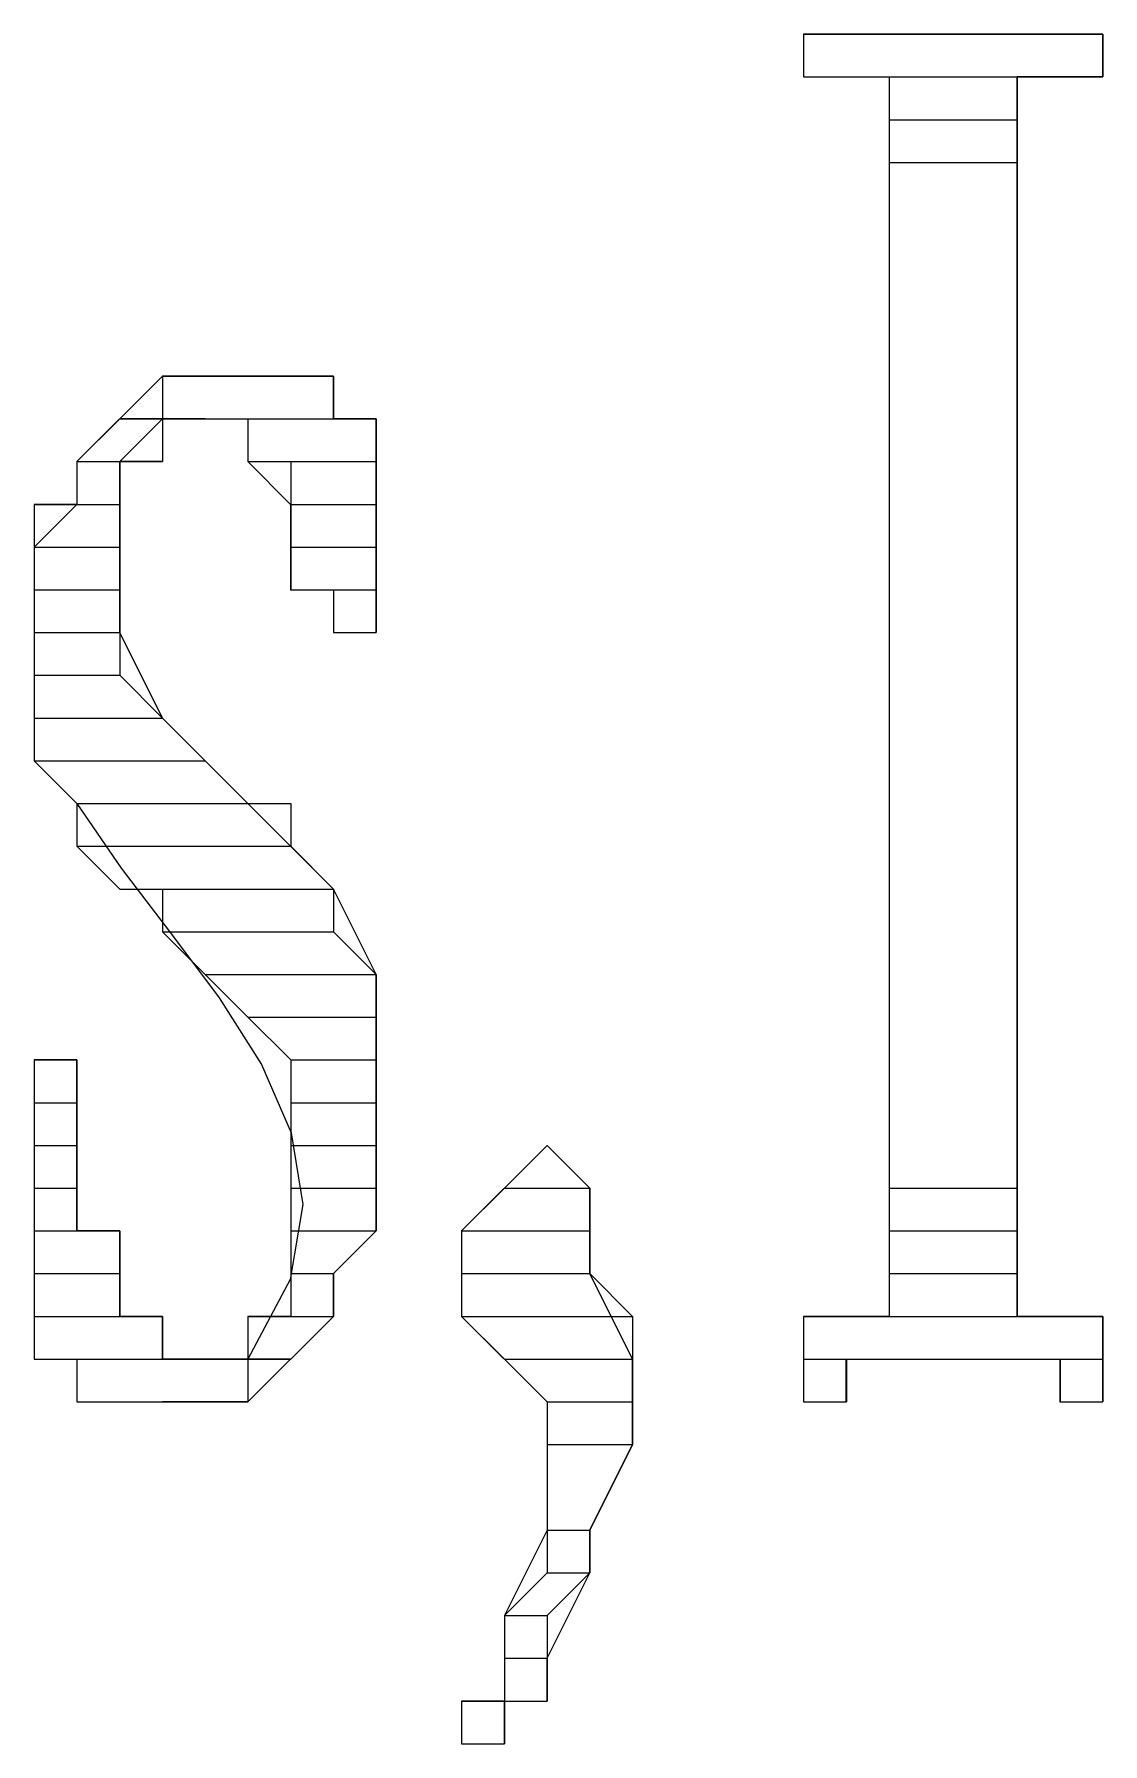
# Model space of a CAD drawing. Header units: metres. Extents: x 45 to 1207, y 17 to 774.
# Drawn here: x 1056.72 to 1062.72, y 46.8 to 56.4 of the extents above; entities that cross this region are included whole.
import ezdxf

# ---------------------------------------------------------------- set-up
doc = ezdxf.new("R2010")
doc.units = ezdxf.units.M

msp = doc.modelspace()

# ---------------------------------------------------------------- linework, layer by layer
for p, q in [((1061.2798, 56.4), (1061.0398, 56.4)), ((1061.0398, 56.4), (1061.0398, 56.16)), ((1061.04, 56.4), (1061.04, 56.4)), ((1061.04, 56.4), (1061.28, 56.4)), ((1061.04, 56.4), (1061.28, 56.4)), ((1061.04, 56.4), (1061.28, 56.4)), ((1061.04, 56.4), (1061.52, 56.4)), ((1061.04, 56.4), (1061.52, 56.4)), ((1061.04, 56.4), (1061.52, 56.4)), ((1061.04, 56.4), (1061.52, 56.4)), ((1061.04, 56.4), (1062.7201, 56.4)), ((1061.04, 56.4), (1062.7201, 56.4)), ((1061.04, 56.4), (1062.7201, 56.4)), ((1061.04, 56.4), (1062.7201, 56.4)), ((1061.04, 56.4), (1062.7201, 56.4)), ((1061.04, 56.4), (1062.7201, 56.4)), ((1061.04, 56.4), (1061.04, 56.16)), ((1061.04, 56.4), (1062.7201, 56.4)), ((1061.28, 56.4), (1061.28, 56.4)), ((1061.28, 56.4), (1061.52, 56.4)), ((1061.52, 56.4), (1061.76, 56.4)), ((1061.76, 56.4), (1062, 56.4)), ((1062, 56.4), (1062, 56.4)), ((1062, 56.4), (1062.24, 56.4)), ((1062.24, 56.4), (1062.48, 56.4)), ((1062.24, 56.4), (1062.72, 56.4)), ((1062.24, 56.4), (1062.72, 56.4)), ((1062.24, 56.4), (1062.72, 56.4)), ((1062.24, 56.4), (1062.72, 56.4)), ((1062.7197, 56.4), (1062.4797, 56.4)), ((1062.48, 56.4), (1062.72, 56.4)), ((1062.48, 56.4), (1062.72, 56.4)), ((1062.48, 56.4), (1062.72, 56.4)), ((1062.7197, 56.16), (1062.7197, 56.4)), ((1062.72, 56.4), (1062.72, 56.4)), ((1062.72, 56.4), (1062.72, 56.4)), ((1062.7201, 56.4), (1062.7201, 56.16)), ((1061.0398, 56.16), (1061.5198, 56.16)), ((1061.04, 56.16), (1062.7201, 56.16)), ((1061.04, 56.16), (1062.7201, 56.16)), ((1061.04, 56.16), (1062.7201, 56.16)), ((1061.04, 56.16), (1062.7201, 56.16)), ((1061.04, 56.16), (1062.7201, 56.16)), ((1061.04, 56.16), (1062.7201, 56.16)), ((1061.04, 56.16), (1062.7201, 56.16)), ((1061.04, 56.16), (1062.48, 56.16)), ((1061.04, 56.16), (1062.7201, 56.16)), ((1061.28, 56.16), (1062.24, 56.16)), ((1061.28, 56.16), (1062.48, 56.16)), ((1061.28, 56.16), (1062.24, 56.16)), ((1061.28, 56.16), (1062.24, 56.16)), ((1061.5198, 56.16), (1061.5198, 49.92)), ((1061.52, 56.16), (1061.52, 55.92)), ((1061.52, 56.16), (1062.24, 56.16)), ((1062.2397, 49.2), (1062.2397, 56.16)), ((1062.2397, 56.16), (1062.7197, 56.16)), ((1062.48, 56.16), (1062.24, 56.16)), ((1062.24, 56.16), (1062.24, 55.92)), ((1062.7201, 56.16), (1062.48, 56.16)), ((1061.52, 55.92), (1062.24, 55.92)), ((1061.52, 55.92), (1062.24, 55.92)), ((1061.52, 55.92), (1062.24, 55.92)), ((1061.52, 55.92), (1062.24, 55.92)), ((1061.52, 55.92), (1062.24, 55.92)), ((1061.52, 55.92), (1062.24, 55.92)), ((1061.52, 55.92), (1062.24, 55.92)), ((1061.52, 55.92), (1061.52, 55.68)), ((1061.52, 55.92), (1062.24, 55.92)), ((1062.24, 55.92), (1062.24, 55.68)), ((1061.52, 55.68), (1062.24, 55.68)), ((1061.52, 55.68), (1062.24, 55.68)), ((1061.52, 55.68), (1062.24, 55.68)), ((1061.52, 55.68), (1061.52, 49.92)), ((1061.52, 55.68), (1062.24, 55.68)), ((1062.24, 55.68), (1062.24, 49.92)), ((1057.4397, 54.48), (1056.9597, 54)), ((1058.3998, 54.48), (1057.4397, 54.48)), ((1057.6799, 54.48), (1057.4399, 54.48)), ((1057.4399, 54.48), (1058.1599, 54.48)), ((1057.4399, 54.48), (1058.1599, 54.48)), ((1057.4399, 54.48), (1058.1599, 54.48)), ((1057.4399, 54.48), (1058.1599, 54.48)), ((1057.4399, 54.48), (1058.1599, 54.48)), ((1057.4399, 54.48), (1058.3999, 54.48)), ((1057.4399, 54.48), (1058.3999, 54.48)), ((1057.4399, 54.48), (1057.4399, 54.24)), ((1057.4399, 54.48), (1058.3999, 54.48)), ((1057.6799, 54.48), (1057.9199, 54.48)), ((1057.6799, 54.48), (1057.9199, 54.48)), ((1057.6799, 54.48), (1057.9199, 54.48)), ((1057.6799, 54.48), (1058.1599, 54.48)), ((1058.3998, 54.24), (1058.3998, 54.48)), ((1058.3999, 54.48), (1058.3999, 54.24)), ((1057.2, 54.24), (1056.96, 54)), ((1057.1997, 54), (1057.4397, 54.24)), ((1057.4399, 54.24), (1057.2, 54.24)), ((1057.2, 54.24), (1058.3999, 54.24)), ((1057.2, 54.24), (1058.3999, 54.24)), ((1057.2, 54.24), (1058.3999, 54.24)), ((1057.2, 54.24), (1058.3999, 54.24)), ((1057.2, 54.24), (1058.3999, 54.24)), ((1057.2, 54.24), (1057.4399, 54.24)), ((1057.2, 54.24), (1057.6799, 54.24)), ((1057.2, 54.24), (1057.4399, 54.24)), ((1057.4397, 54.24), (1057.9197, 54.24)), ((1057.4399, 54.24), (1058.3999, 54.24)), ((1057.4399, 54.24), (1058.3999, 54.24)), ((1057.6799, 54.24), (1057.4399, 54.24)), ((1057.4399, 54.24), (1057.4399, 54)), ((1057.6799, 54.24), (1058.6399, 54.24)), ((1057.6799, 54.24), (1058.6399, 54.24)), ((1057.9197, 54.24), (1057.9197, 54)), ((1057.92, 54.24), (1057.92, 54)), ((1057.92, 54.24), (1058.64, 54.24)), ((1058.6398, 54.24), (1058.3998, 54.24)), ((1058.6398, 53.04), (1058.6398, 54.24)), ((1058.64, 54.24), (1058.64, 54)), ((1056.9597, 54), (1056.9597, 53.76)), ((1056.96, 54), (1057.4399, 54)), ((1056.96, 54), (1057.4399, 54)), ((1056.96, 54), (1057.4399, 54)), ((1056.96, 54), (1057.2, 54)), ((1056.96, 54), (1057.4399, 54)), ((1056.96, 54), (1057.2, 54)), ((1056.96, 54), (1057.2, 54)), ((1056.96, 54), (1056.96, 53.76)), ((1056.96, 54), (1057.2, 54)), ((1057.1997, 53.04), (1057.1997, 54)), ((1057.4399, 54), (1057.2, 54)), ((1057.2, 54), (1057.2, 53.76)), ((1057.9197, 54), (1058.1597, 53.76)), ((1057.92, 54), (1058.64, 54)), ((1057.92, 54), (1058.64, 54)), ((1057.92, 54), (1058.64, 54)), ((1057.92, 54), (1058.64, 54)), ((1057.92, 54), (1058.64, 54)), ((1058.16, 54), (1058.64, 54)), ((1058.16, 54), (1058.64, 54)), ((1058.16, 54), (1058.16, 53.76)), ((1058.16, 54), (1058.64, 54)), ((1058.64, 54), (1058.64, 53.76)), ((1056.9597, 53.76), (1056.7197, 53.52)), ((1056.96, 53.76), (1056.72, 53.76)), ((1056.72, 53.76), (1057.2, 53.76)), ((1056.72, 53.76), (1056.72, 53.52)), ((1056.72, 53.76), (1057.2, 53.76)), ((1056.96, 53.76), (1057.2, 53.76)), ((1056.96, 53.76), (1057.2, 53.76)), ((1056.96, 53.76), (1057.2, 53.76)), ((1056.96, 53.76), (1057.2, 53.76)), ((1057.2, 53.76), (1057.2, 53.52)), ((1058.1597, 53.76), (1058.1597, 53.28)), ((1058.16, 53.76), (1058.64, 53.76)), ((1058.16, 53.76), (1058.64, 53.76)), ((1058.16, 53.76), (1058.64, 53.76)), ((1058.16, 53.76), (1058.64, 53.76)), ((1058.16, 53.76), (1058.64, 53.76)), ((1058.16, 53.76), (1058.16, 53.52)), ((1058.16, 53.76), (1058.64, 53.76)), ((1058.64, 53.76), (1058.64, 53.52)), ((1056.7197, 53.52), (1056.7197, 52.32)), ((1056.72, 53.52), (1057.2, 53.52)), ((1056.72, 53.52), (1057.2, 53.52)), ((1056.72, 53.52), (1057.2, 53.52)), ((1056.72, 53.52), (1057.2, 53.52)), ((1056.72, 53.52), (1057.2, 53.52)), ((1056.72, 53.52), (1056.72, 53.28)), ((1056.72, 53.52), (1057.2, 53.52)), ((1057.2, 53.52), (1057.2, 53.28)), ((1058.16, 53.52), (1058.64, 53.52)), ((1058.16, 53.52), (1058.64, 53.52)), ((1058.16, 53.52), (1058.64, 53.52)), ((1058.16, 53.52), (1058.64, 53.52)), ((1058.16, 53.52), (1058.64, 53.52)), ((1058.16, 53.52), (1058.16, 53.28)), ((1058.16, 53.52), (1058.64, 53.52)), ((1058.64, 53.52), (1058.64, 53.28)), ((1056.72, 53.28), (1057.2, 53.28)), ((1056.72, 53.28), (1057.2, 53.28)), ((1056.72, 53.28), (1057.2, 53.28)), ((1056.72, 53.28), (1057.2, 53.28)), ((1056.72, 53.28), (1057.2, 53.28)), ((1056.72, 53.28), (1057.2, 53.28)), ((1056.72, 53.28), (1057.2, 53.28)), ((1056.72, 53.28), (1056.72, 53.04)), ((1056.72, 53.28), (1057.2, 53.28)), ((1057.2, 53.28), (1057.2, 53.04)), ((1058.1597, 53.28), (1058.3998, 53.28)), ((1058.16, 53.28), (1058.64, 53.28)), ((1058.16, 53.28), (1058.64, 53.28)), ((1058.16, 53.28), (1058.64, 53.28)), ((1058.3998, 53.28), (1058.3998, 53.04)), ((1058.4, 53.28), (1058.64, 53.28)), ((1058.4, 53.28), (1058.64, 53.28)), ((1058.4, 53.28), (1058.64, 53.28)), ((1058.4, 53.28), (1058.64, 53.28)), ((1058.4, 53.28), (1058.4, 53.04)), ((1058.4, 53.28), (1058.64, 53.28)), ((1058.64, 53.28), (1058.64, 53.04)), ((1056.72, 53.04), (1057.2, 53.04)), ((1056.72, 53.04), (1057.2, 53.04)), ((1056.72, 53.04), (1057.2, 53.04)), ((1056.72, 53.04), (1057.2, 53.04)), ((1056.72, 53.04), (1057.2, 53.04)), ((1056.72, 53.04), (1057.2, 53.04)), ((1056.72, 53.04), (1057.2, 53.04)), ((1056.72, 53.04), (1057.2, 53.04)), ((1056.72, 53.04), (1057.2, 53.04)), ((1056.72, 53.04), (1056.72, 52.8)), ((1056.72, 53.04), (1057.2, 53.04)), ((1057.4397, 52.56), (1057.1997, 53.04)), ((1057.2, 53.04), (1057.2, 52.8)), ((1058.3998, 53.04), (1058.6398, 53.04)), ((1058.4, 53.04), (1058.64, 53.04)), ((1058.4, 53.04), (1058.4, 53.04)), ((1058.4, 53.04), (1058.64, 53.04)), ((1058.4, 53.04), (1058.4, 53.04)), ((1058.4, 53.04), (1058.4, 53.04)), ((1058.4, 53.04), (1058.4, 53.04)), ((1056.72, 52.8), (1057.2, 52.8)), ((1056.72, 52.8), (1056.72, 52.56)), ((1056.72, 52.8), (1057.2, 52.8)), ((1057.2, 52.8), (1057.4399, 52.56)), ((1056.72, 52.56), (1057.4399, 52.56)), ((1056.72, 52.56), (1056.72, 52.32)), ((1056.72, 52.56), (1057.4399, 52.56)), ((1058.3998, 51.6), (1057.4397, 52.56)), ((1057.4399, 52.56), (1057.6799, 52.32)), ((1056.7197, 52.32), (1056.9597, 52.08)), ((1056.72, 52.32), (1057.6799, 52.32)), ((1056.72, 52.32), (1057.6799, 52.32)), ((1056.72, 52.32), (1057.6799, 52.32)), ((1056.72, 52.32), (1056.96, 52.08)), ((1056.72, 52.32), (1057.6799, 52.32)), ((1057.6799, 52.32), (1057.9199, 52.08)), ((1056.96, 52.08), (1057.9199, 52.08)), ((1056.96, 52.08), (1058.1599, 52.08)), ((1056.96, 52.08), (1058.1599, 52.08)), ((1056.96, 52.08), (1056.96, 51.84)), ((1056.96, 52.08), (1058.1599, 52.08)), ((1058.1599, 52.08), (1058.1599, 51.84)), ((1056.96, 51.84), (1058.1599, 51.84)), ((1056.96, 51.84), (1057.2, 51.6)), ((1056.96, 51.84), (1058.1599, 51.84)), ((1058.1599, 51.84), (1058.3999, 51.6)), ((1057.2, 51.6), (1058.3999, 51.6)), ((1057.2, 51.6), (1058.3999, 51.6)), ((1057.2, 51.6), (1058.3999, 51.6)), ((1057.4399, 51.6), (1057.4399, 51.36)), ((1057.4399, 51.6), (1058.3999, 51.6)), ((1058.6398, 51.12), (1058.3998, 51.6)), ((1058.3999, 51.6), (1058.3999, 51.36)), ((1057.4399, 51.36), (1058.3999, 51.36)), ((1057.4399, 51.36), (1057.6799, 51.12)), ((1057.4399, 51.36), (1058.3999, 51.36)), ((1058.3999, 51.36), (1058.6399, 51.12)), ((1057.6799, 51.12), (1058.6399, 51.12)), ((1057.6799, 51.12), (1058.6399, 51.12)), ((1057.6799, 51.12), (1058.6399, 51.12)), ((1057.6799, 51.12), (1057.9199, 50.88)), ((1057.6799, 51.12), (1058.6399, 51.12)), ((1058.6398, 49.68), (1058.6398, 51.12)), ((1058.6399, 51.12), (1058.6399, 50.88)), ((1057.9199, 50.88), (1058.6399, 50.88)), ((1057.92, 50.88), (1058.16, 50.64)), ((1057.92, 50.88), (1058.64, 50.88)), ((1058.64, 50.88), (1058.64, 50.64)), ((1056.9597, 50.64), (1056.7197, 50.64)), ((1056.7197, 50.64), (1056.7197, 48.96)), ((1056.72, 50.64), (1056.96, 50.64)), ((1056.72, 50.64), (1056.72, 50.4)), ((1056.72, 50.64), (1056.96, 50.64)), ((1056.9597, 49.68), (1056.9597, 50.64)), ((1056.96, 50.64), (1056.96, 50.4)), ((1058.16, 50.64), (1058.64, 50.64)), ((1058.16, 50.64), (1058.64, 50.64)), ((1058.16, 50.64), (1058.64, 50.64)), ((1058.16, 50.64), (1058.16, 50.4)), ((1058.16, 50.64), (1058.64, 50.64)), ((1058.64, 50.64), (1058.64, 50.4)), ((1056.72, 50.4), (1056.96, 50.4)), ((1056.72, 50.4), (1056.96, 50.4)), ((1056.72, 50.4), (1056.96, 50.4)), ((1056.72, 50.4), (1056.96, 50.4)), ((1056.72, 50.4), (1056.96, 50.4)), ((1056.72, 50.4), (1056.96, 50.4)), ((1056.72, 50.4), (1056.96, 50.4)), ((1056.72, 50.4), (1056.96, 50.4)), ((1056.72, 50.4), (1056.96, 50.4)), ((1056.72, 50.4), (1056.96, 50.4)), ((1056.72, 50.4), (1056.96, 50.4)), ((1056.72, 50.4), (1056.72, 50.16)), ((1056.72, 50.4), (1056.96, 50.4)), ((1056.96, 50.4), (1056.96, 50.16)), ((1058.16, 50.4), (1058.64, 50.4)), ((1058.16, 50.4), (1058.64, 50.4)), ((1058.16, 50.4), (1058.64, 50.4)), ((1058.16, 50.4), (1058.64, 50.4)), ((1058.16, 50.4), (1058.64, 50.4)), ((1058.16, 50.4), (1058.64, 50.4)), ((1058.16, 50.4), (1058.64, 50.4)), ((1058.16, 50.4), (1058.64, 50.4)), ((1058.16, 50.4), (1058.64, 50.4)), ((1058.16, 50.4), (1058.64, 50.4)), ((1058.16, 50.4), (1058.64, 50.4)), ((1058.16, 50.4), (1058.16, 50.16)), ((1058.16, 50.4), (1058.64, 50.4)), ((1058.64, 50.4), (1058.64, 50.16)), ((1056.72, 50.16), (1056.96, 50.16)), ((1056.72, 50.16), (1056.96, 50.16)), ((1056.72, 50.16), (1056.96, 50.16)), ((1056.72, 50.16), (1056.72, 49.92)), ((1056.72, 50.16), (1056.96, 50.16)), ((1056.96, 50.16), (1056.96, 49.92)), ((1058.16, 50.16), (1058.64, 50.16)), ((1058.16, 50.16), (1058.64, 50.16)), ((1058.16, 50.16), (1058.64, 50.16)), ((1058.16, 50.16), (1058.16, 49.92)), ((1058.16, 50.16), (1058.64, 50.16)), ((1058.64, 50.16), (1058.64, 49.92)), ((1059.6, 50.16), (1059.12, 49.68)), ((1059.6, 50.16), (1059.36, 49.92)), ((1059.84, 49.92), (1059.6, 50.16)), ((1056.72, 49.92), (1056.96, 49.92)), ((1056.72, 49.92), (1056.72, 49.68)), ((1056.72, 49.92), (1056.96, 49.92)), ((1056.96, 49.92), (1056.96, 49.68)), ((1058.16, 49.92), (1058.64, 49.92)), ((1058.16, 49.92), (1058.16, 49.68)), ((1058.16, 49.92), (1058.64, 49.92)), ((1058.64, 49.92), (1058.64, 49.68)), ((1059.36, 49.92), (1059.12, 49.68)), ((1059.36, 49.92), (1059.6, 49.92)), ((1059.36, 49.92), (1059.84, 49.92)), ((1059.36, 49.92), (1059.84, 49.92)), ((1059.36, 49.92), (1059.84, 49.92)), ((1059.36, 49.92), (1059.84, 49.92)), ((1059.36, 49.92), (1059.84, 49.92)), ((1059.36, 49.92), (1059.84, 49.92)), ((1059.36, 49.92), (1059.84, 49.92)), ((1059.84, 49.92), (1059.84, 49.68)), ((1059.84, 49.44), (1059.84, 49.92)), ((1061.5198, 49.92), (1061.5198, 49.2)), ((1061.52, 49.92), (1062.24, 49.92)), ((1061.52, 49.92), (1061.52, 49.68)), ((1061.52, 49.92), (1062.24, 49.92)), ((1062.24, 49.92), (1062.24, 49.68)), ((1056.72, 49.68), (1056.96, 49.68)), ((1056.72, 49.68), (1056.96, 49.68)), ((1056.72, 49.68), (1056.96, 49.68)), ((1056.72, 49.68), (1057.2, 49.68)), ((1056.72, 49.68), (1057.2, 49.68)), ((1056.72, 49.68), (1057.2, 49.68)), ((1056.72, 49.68), (1057.2, 49.68)), ((1056.72, 49.68), (1056.72, 49.44)), ((1056.72, 49.68), (1057.2, 49.68)), ((1057.1997, 49.68), (1056.9597, 49.68)), ((1057.1997, 49.2), (1057.1997, 49.68)), ((1057.2, 49.68), (1057.2, 49.44)), ((1058.16, 49.68), (1058.64, 49.68)), ((1058.16, 49.68), (1058.64, 49.68)), ((1058.16, 49.68), (1058.64, 49.68)), ((1058.16, 49.68), (1058.64, 49.68)), ((1058.16, 49.68), (1058.64, 49.68)), ((1058.16, 49.68), (1058.64, 49.68)), ((1058.16, 49.68), (1058.64, 49.68)), ((1058.16, 49.68), (1058.16, 49.44)), ((1058.16, 49.68), (1058.64, 49.68)), ((1058.3998, 49.44), (1058.6398, 49.68)), ((1058.64, 49.68), (1058.4, 49.44)), ((1059.12, 49.68), (1059.84, 49.68)), ((1059.12, 49.68), (1059.12, 49.44)), ((1059.12, 49.68), (1059.84, 49.68)), ((1059.12, 49.68), (1059.12, 49.44)), ((1059.84, 49.68), (1059.84, 49.44)), ((1061.52, 49.68), (1062.24, 49.68)), ((1061.52, 49.68), (1061.52, 49.44)), ((1061.52, 49.68), (1062.24, 49.68)), ((1062.24, 49.68), (1062.24, 49.44)), ((1056.72, 49.44), (1057.2, 49.44)), ((1056.72, 49.44), (1057.2, 49.44)), ((1056.72, 49.44), (1057.2, 49.44)), ((1056.72, 49.44), (1056.72, 49.2)), ((1056.72, 49.44), (1057.2, 49.44)), ((1057.2, 49.44), (1057.2, 49.2)), ((1058.16, 49.44), (1058.4, 49.44)), ((1058.16, 49.44), (1058.4, 49.44)), ((1058.16, 49.44), (1058.4, 49.44)), ((1058.16, 49.44), (1058.16, 49.2)), ((1058.16, 49.44), (1058.4, 49.44)), ((1058.3998, 49.2), (1058.3998, 49.44)), ((1058.4, 49.44), (1058.4, 49.2)), ((1059.12, 49.44), (1059.84, 49.44)), ((1059.12, 49.44), (1059.12, 49.2)), ((1059.12, 49.44), (1059.84, 49.44)), ((1059.12, 49.44), (1059.12, 49.2)), ((1059.84, 49.44), (1060.08, 49.2)), ((1060.08, 48.96), (1059.84, 49.44)), ((1061.52, 49.44), (1062.24, 49.44)), ((1061.52, 49.44), (1062.24, 49.44)), ((1061.52, 49.44), (1062.24, 49.44)), ((1061.52, 49.44), (1061.52, 49.2)), ((1061.52, 49.44), (1062.24, 49.44)), ((1062.24, 49.44), (1062.24, 49.2)), ((1056.72, 49.2), (1057.2, 49.2)), ((1056.72, 49.2), (1057.2, 49.2)), ((1056.72, 49.2), (1057.2, 49.2)), ((1056.72, 49.2), (1057.2, 49.2)), ((1056.72, 49.2), (1057.2, 49.2)), ((1056.72, 49.2), (1057.4399, 49.2)), ((1056.72, 49.2), (1057.4399, 49.2)), ((1056.72, 49.2), (1056.72, 48.96)), ((1056.72, 49.2), (1057.4399, 49.2)), ((1057.4397, 49.2), (1057.1997, 49.2)), ((1057.4397, 48.96), (1057.4397, 49.2)), ((1057.4399, 49.2), (1057.4399, 48.96)), ((1057.9197, 48.72), (1058.3998, 49.2)), ((1058.16, 49.2), (1057.92, 49.2)), ((1057.92, 49.2), (1058.4, 49.2)), ((1057.92, 49.2), (1058.4, 49.2)), ((1057.92, 49.2), (1058.4, 49.2)), ((1057.92, 49.2), (1057.92, 48.96)), ((1057.92, 49.2), (1058.4, 49.2)), ((1058.16, 49.2), (1058.4, 49.2)), ((1058.16, 49.2), (1058.4, 49.2)), ((1058.16, 49.2), (1058.4, 49.2)), ((1058.16, 49.2), (1058.4, 49.2)), ((1058.4, 49.2), (1058.16, 48.96)), ((1059.12, 49.2), (1060.08, 49.2)), ((1059.12, 49.2), (1059.36, 48.96)), ((1059.12, 49.2), (1060.08, 49.2)), ((1059.12, 49.2), (1059.6, 48.72)), ((1060.08, 49.2), (1060.08, 48.96)), ((1061.5198, 49.2), (1061.0398, 49.2)), ((1061.0398, 49.2), (1061.0398, 48.72)), ((1061.28, 49.2), (1061.04, 49.2)), ((1061.04, 49.2), (1062.72, 49.2)), ((1061.04, 49.2), (1062.7201, 49.2)), ((1061.04, 49.2), (1062.7201, 49.2)), ((1061.04, 49.2), (1062.7201, 49.2)), ((1061.04, 49.2), (1062.7201, 49.2)), ((1061.04, 49.2), (1061.04, 48.96)), ((1061.04, 49.2), (1062.7201, 49.2)), ((1061.52, 49.2), (1061.28, 49.2)), ((1061.28, 49.2), (1062.48, 49.2)), ((1061.28, 49.2), (1062.48, 49.2)), ((1061.28, 49.2), (1062.48, 49.2)), ((1061.28, 49.2), (1062.72, 49.2)), ((1061.52, 49.2), (1062.24, 49.2)), ((1061.52, 49.2), (1062.48, 49.2)), ((1061.52, 49.2), (1062.48, 49.2)), ((1061.52, 49.2), (1062.48, 49.2)), ((1062.7197, 49.2), (1062.2397, 49.2)), ((1062.7197, 48.72), (1062.7197, 49.2)), ((1062.7201, 49.2), (1062.7201, 48.96)), ((1056.7197, 48.96), (1056.9597, 48.96)), ((1056.72, 48.96), (1057.4399, 48.96)), ((1056.72, 48.96), (1057.4399, 48.96)), ((1056.72, 48.96), (1057.4399, 48.96)), ((1056.72, 48.96), (1057.4399, 48.96)), ((1056.72, 48.96), (1057.4399, 48.96)), ((1056.72, 48.96), (1057.4399, 48.96)), ((1056.72, 48.96), (1057.4399, 48.96)), ((1056.72, 48.96), (1057.6799, 48.96)), ((1056.72, 48.96), (1057.6799, 48.96)), ((1056.72, 48.96), (1058.1599, 48.96)), ((1056.72, 48.96), (1058.1599, 48.96)), ((1056.72, 48.96), (1057.9199, 48.96)), ((1056.72, 48.96), (1058.1599, 48.96)), ((1056.9597, 48.96), (1056.9597, 48.72)), ((1056.96, 48.96), (1056.96, 48.72)), ((1056.96, 48.96), (1057.9199, 48.96)), ((1057.9197, 48.96), (1057.4397, 48.96)), ((1057.6799, 48.96), (1058.1599, 48.96)), ((1057.6799, 48.96), (1058.1599, 48.96)), ((1057.6799, 48.96), (1058.1599, 48.96)), ((1057.6799, 48.96), (1058.1599, 48.96)), ((1057.92, 48.96), (1057.6801, 48.96)), ((1057.6801, 48.96), (1058.16, 48.96)), ((1058.1599, 48.96), (1057.9199, 48.96)), ((1057.9199, 48.96), (1057.9199, 48.72)), ((1057.92, 48.96), (1058.16, 48.96)), ((1057.92, 48.96), (1058.16, 48.96)), ((1057.92, 48.96), (1058.16, 48.96)), ((1057.92, 48.96), (1058.16, 48.96)), ((1059.36, 48.96), (1060.08, 48.96)), ((1059.36, 48.96), (1060.08, 48.96)), ((1059.36, 48.96), (1060.08, 48.96)), ((1059.36, 48.96), (1060.08, 48.96)), ((1059.36, 48.96), (1060.08, 48.96)), ((1059.36, 48.96), (1059.6, 48.72)), ((1059.36, 48.96), (1060.08, 48.96)), ((1060.08, 48.96), (1060.08, 48.72)), ((1060.08, 48.48), (1060.08, 48.96)), ((1061.04, 48.96), (1062.7201, 48.96)), ((1061.04, 48.96), (1062.7201, 48.96)), ((1061.04, 48.96), (1062.7201, 48.96)), ((1061.04, 48.96), (1062.7201, 48.96)), ((1061.04, 48.96), (1062.7201, 48.96)), ((1061.04, 48.96), (1062.7201, 48.96)), ((1061.04, 48.96), (1062.7201, 48.96)), ((1061.04, 48.96), (1062.7201, 48.96)), ((1061.04, 48.96), (1062.7201, 48.96)), ((1061.04, 48.96), (1061.52, 48.96)), ((1061.04, 48.96), (1061.52, 48.96)), ((1061.04, 48.96), (1061.04, 48.72)), ((1061.04, 48.96), (1061.28, 48.96)), ((1061.2798, 48.72), (1061.2798, 48.96)), ((1061.2798, 48.96), (1062.4797, 48.96)), ((1061.28, 48.96), (1061.52, 48.96)), ((1061.28, 48.96), (1061.28, 48.72)), ((1061.52, 48.96), (1061.76, 48.96)), ((1061.76, 48.96), (1062, 48.96)), ((1062, 48.96), (1062, 48.96)), ((1062, 48.96), (1062.24, 48.96)), ((1062.24, 48.96), (1062.72, 48.96)), ((1062.24, 48.96), (1062.72, 48.96)), ((1062.24, 48.96), (1062.48, 48.96)), ((1062.4797, 48.96), (1062.4797, 48.72)), ((1062.48, 48.96), (1062.48, 48.72)), ((1062.48, 48.96), (1062.72, 48.96)), ((1062.72, 48.96), (1062.72, 48.72)), ((1056.9597, 48.72), (1057.9197, 48.72)), ((1056.96, 48.72), (1057.9199, 48.72)), ((1056.96, 48.72), (1057.9199, 48.72)), ((1056.96, 48.72), (1057.9199, 48.72)), ((1056.96, 48.72), (1057.6799, 48.72)), ((1056.96, 48.72), (1057.9199, 48.72)), ((1057.2, 48.72), (1057.4399, 48.72)), ((1057.2, 48.72), (1057.6799, 48.72)), ((1057.2, 48.72), (1057.4399, 48.72)), ((1057.6799, 48.72), (1057.4399, 48.72)), ((1057.9199, 48.72), (1057.6799, 48.72)), ((1059.6, 48.72), (1060.08, 48.72)), ((1059.6, 48.72), (1059.6, 48.72)), ((1059.6, 48.72), (1060.08, 48.72)), ((1059.6, 48.72), (1060.08, 48.72)), ((1059.6, 48.72), (1060.08, 48.72)), ((1059.6, 48.72), (1060.08, 48.72)), ((1059.6, 48.72), (1059.6, 48.48)), ((1059.6, 48.72), (1060.08, 48.72)), ((1059.6, 48.72), (1059.6, 48)), ((1060.08, 48.72), (1060.08, 48.48)), ((1061.0398, 48.72), (1061.2798, 48.72)), ((1061.04, 48.72), (1061.28, 48.72)), ((1061.04, 48.72), (1061.28, 48.72)), ((1061.04, 48.72), (1061.28, 48.72)), ((1061.04, 48.72), (1061.04, 48.72)), ((1061.04, 48.72), (1061.28, 48.72)), ((1062.4797, 48.72), (1062.7197, 48.72)), ((1062.48, 48.72), (1062.72, 48.72)), ((1062.48, 48.72), (1062.72, 48.72)), ((1062.48, 48.72), (1062.72, 48.72)), ((1062.48, 48.72), (1062.72, 48.72)), ((1062.72, 48.72), (1062.72, 48.72)), ((1059.6, 48.48), (1060.08, 48.48)), ((1059.6, 48.48), (1060.08, 48.48)), ((1059.6, 48.48), (1060.08, 48.48)), ((1059.6, 48.48), (1059.6, 48)), ((1059.6, 48.48), (1060.08, 48.48)), ((1060.08, 48.48), (1059.84, 48)), ((1059.84, 48), (1060.08, 48.48)), ((1059.6, 48), (1059.36, 47.52)), ((1059.6, 48), (1059.84, 48)), ((1059.6, 48), (1059.84, 48)), ((1059.6, 48), (1059.84, 48)), ((1059.6, 48), (1059.6, 47.76)), ((1059.6, 48), (1059.84, 48)), ((1059.84, 48), (1059.84, 47.76)), ((1059.84, 47.76), (1059.84, 48)), ((1059.6, 47.76), (1059.36, 47.52)), ((1059.6, 47.76), (1059.84, 47.76)), ((1059.6, 47.76), (1059.84, 47.76)), ((1059.84, 47.76), (1059.6, 47.52)), ((1059.6, 47.28), (1059.84, 47.76)), ((1059.36, 47.52), (1059.6, 47.52)), ((1059.36, 47.52), (1059.36, 47.28)), ((1059.36, 47.52), (1059.6, 47.52)), ((1059.36, 47.52), (1059.36, 47.04)), ((1059.6, 47.52), (1059.6, 47.28)), ((1059.36, 47.28), (1059.6, 47.28)), ((1059.36, 47.28), (1059.36, 47.04)), ((1059.36, 47.28), (1059.6, 47.28)), ((1059.6, 47.28), (1059.6, 47.04)), ((1059.6, 47.04), (1059.6, 47.28)), ((1059.36, 47.04), (1059.12, 47.04)), ((1059.12, 47.04), (1059.36, 47.04)), ((1059.12, 47.04), (1059.36, 47.04)), ((1059.12, 47.04), (1059.12, 46.8)), ((1059.12, 47.04), (1059.36, 47.04)), ((1059.36, 47.04), (1059.12, 47.04)), ((1059.12, 47.04), (1059.12, 46.8)), ((1059.36, 47.04), (1059.6, 47.04)), ((1059.36, 47.04), (1059.6, 47.04)), ((1059.36, 47.04), (1059.36, 46.8)), ((1059.36, 46.8), (1059.36, 47.04)), ((1059.36, 47.04), (1059.6, 47.04)), ((1059.12, 46.8), (1059.36, 46.8)), ((1059.12, 46.8), (1059.36, 46.8)), ((1059.12, 46.8), (1059.36, 46.8)), ((1059.12, 46.8), (1059.36, 46.8)), ((1059.12, 46.8), (1059.36, 46.8)), ((1059.12, 46.8), (1059.36, 46.8)), ((1059.12, 46.8), (1059.36, 46.8)), ((1059.12, 46.8), (1059.36, 46.8)), ((1059.36, 46.8), (1059.36, 46.8))]:
    msp.add_line(p, q)
for points in [[(1062.4797, 56.4), (1062.3298, 56.4), (1062.1798, 56.4), (1062.0298, 56.4), (1061.8798, 56.4), (1061.7298, 56.4), (1061.5798, 56.4), (1061.4298, 56.4), (1061.2798, 56.4)], [(1056.9597, 52.08), (1057.2079, 51.7161), (1057.4852, 51.3536), (1057.7586, 50.988), (1057.9955, 50.6149), (1058.1628, 50.23), (1058.2279, 49.8288), (1058.1578, 49.4069), (1057.9197, 48.96)]]:
    msp.add_lwpolyline(points)

doc.saveas('drawing.dxf')
